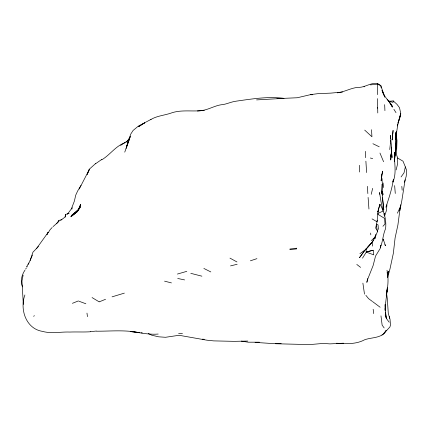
<?xml version="1.0" encoding="UTF-8"?>
<svg xmlns="http://www.w3.org/2000/svg" width="428" height="428" viewBox="0 0 428 428"><rect width="100%" height="100%" fill="white"/><g stroke="black" fill="none" stroke-linecap="round" stroke-linejoin="round"><path stroke-width="0.64" d="M58.834 221.784L58.85 220.479L61.851 219.591M394.402 159.516L394.53 152.63C393.953 162.453 396.997 172.73 392.909 182.109L393.343 179.707C391.978 189.176 388.865 198.191 385.912 207.211M396.109 133.787L397.002 140.603L396.499 154.642L397.682 158.06L397.569 163.94L396.151 169.911M381.979 184.254L381.867 193.483L382.413 184.072L381.808 178.241L381.867 180.242M394.841 154.904L394.905 153.732M391.16 153.978L390.721 160.008L391.149 153.732M391.395 150.212L391.593 147.071L390.309 135.414L390.475 138.752M391.165 153.866L391.005 156.488L391.55 152.951L391.593 147.071L391.406 150.003M394.809 155.936L395.044 152.657M386.227 295.497L387.345 287.867L386.473 294.929L386.452 293.153M394.402 161.185L394.664 157.905M365.544 250.08L373.109 241.071L377.63 231.382L375.672 228.017L376.993 222.052L378.336 210.218L379.946 204.231C384.178 211.593 386.645 220.201 385.569 228.702C382.873 234.753 382.91 241.574 380.262 247.726L380.856 245.169L380.257 248.379L375.559 256.035L373.114 265.574L367.85 278.815L366.833 282.384L367.631 278.58M394.397 160.147L394.605 157.632M394.819 155.118L395.033 152.603M395.263 138.046L395.6 134.397M386.933 204.766L386.388 210.678L384.574 216.119M394.402 160.19L394.653 157.836M389.753 149.57L390.395 143.653M395.365 151.207L395.226 152.47L395.424 151.148M395.713 148.061L395.916 146.173M396.125 144.284L396.376 131.899M389.507 101.27L393.209 100.906L393.043 102.404L389.63 101.35L387.121 99.622M394.434 161.361L395.445 150.196L395.804 132.552L395.707 133.279M384.146 215.161L384.371 213.187L384.071 214.46M375.217 238.551L375.688 234.603M387.597 277.708L390.01 268.821L393.337 253.344L395.092 237.979L397.917 224.903L400.555 204.734M60.674 220.34L65.158 216.991L65.463 214.53L69.117 213.219M399.832 210.656L401.748 201.155L405.123 179.797M394.365 159.772L394.627 157.879M398.778 120.6L397.853 124.168L395.504 139.576L396.242 131.776M395.718 149.174L396.258 143.022L396.002 148.917L394.45 160.115M337.328 92.839C344.31 91.977 350.473 88.216 357.476 87.387C364.613 87.89 370.231 82.54 377.4 83.396L377.56 94.636M386.286 294.962C387.987 286.862 388.833 278.435 386.992 270.271M395.633 149.067L396.109 146.536L396.424 137.137L396.141 134.547M387.094 291.035L385.318 305.624L385.286 310.878M23.128 275.102L21.951 281.057L23.342 304.452M387.5 276.065L388.447 271.299L387.549 275.605M24.899 294.972C19.581 309.31 25.937 328.843 42.538 331.39C51.483 333.936 60.723 331.679 69.834 332.053C76.649 331.791 83.471 332.203 90.276 331.775M397.682 158.06L403.021 161.196L405.348 166.909L404.005 172.875L401.063 176.941M371.226 194.328L372.649 188.357M397.366 125.95L397.853 124.168M398.083 123.023L400.752 113.463L400.148 117.005L398.083 123.023L400.752 113.463L399.495 107.679L396.991 104.346L393.209 100.906M404.514 182.216L406.22 176.224L406.6 170.323L405.348 166.909M378.229 209.977L379.946 204.231M28.296 264.37L30.115 260.508L32.945 252.188L38.413 246.501M126.089 148.452L130.283 136.516L124.746 152.143M79.619 207.286L80.662 204.295L77.516 211.432L70.823 216.809L77.409 211.416L75.788 212.876L80.608 206.671L78.736 209.8M30.115 260.508L32.421 255.061M377.389 108.177L377.673 107.551L377.533 98.627M79.223 188.999L89.398 169.349L87.13 174.485L89.302 169.199L95.524 163.619M397.361 213.198L400.271 207.125M47.037 234.507L48.22 232.27L36.696 248.31M47.123 234.346L48.22 232.27M79.41 207.885L77.516 211.432L71.15 216.263L78.121 210.694M373.179 240.204L371.921 242.516L370.22 244.34M373.805 239.049L376.003 234.999M26.6 266.842L28.746 262.974M81.01 185.41L77.65 190.984L75.735 195.147L74.376 201.112L71.909 207.484L71.941 209.062M48.337 232.559L50.039 229.772L52.168 227.471M362.505 258.17L366.438 251.889L373.184 250.246L373.719 254.853L366.464 252.172M26.975 267.024L27.253 266.574M24.995 270.132C21.705 274.872 20.073 281.437 22.556 286.867M25.653 269.094L26.311 268.062M33.732 316.41L34.294 315.564M53.051 226.615L56.705 223.443L58.85 220.479M364.319 251.043L359.493 257.683L364.426 250.829M386.211 330.432C382.183 338.511 371.841 337.093 364.581 339.8C355.898 344.465 346.043 343.834 336.552 343.229M72.252 207.741L67.314 214.321M381.894 335.113L383.418 333.942L386.179 330.389M126.635 142.192L129.652 137.688L126.394 147.088L130.738 134.114L133.087 130.454L138.437 126.062L144.755 122.777L138.72 126.565L144.878 122.643L151.068 119.364M367.577 247.32L371.788 242.665M365.608 249.385L369.792 244.795M382.932 226.278L385.013 224.015L384.585 218.387L377.608 214.118M383.418 333.942L389.892 327.019L390.47 325.152L390.042 319.304L388.298 313.553L387.276 298.375L386.538 293.207M65.158 216.991L65.463 214.53L65.677 215.739M376.758 221.458L377.689 220.527M371.338 240.606L374.666 237.46M101.805 159.414L95.455 163.806M56.705 223.443L58.192 222.25M127.929 140.603L120.594 145.408M359.905 253.718L365.261 249.77M101.746 159.837C110.076 154.883 115.646 145.959 125.142 142.631M377.64 213.551L383.226 211.009L381.027 201.786L379.556 192.514L379.609 194.259M150.8 119.54C156.867 115.886 163.94 115.453 170.547 113.249C181.386 109.194 192.98 112.013 204.151 110.36L197.362 110.986M99.248 301.852L105.545 299.29M72.412 303.324L78.383 300.911M250.38 260.818L256.934 258.651M363.923 86.857L364.415 86.702M124.366 293.127L112.056 296.855M177.395 274.064L186.806 271.341M373.184 250.246L366.25 252.044L365.951 248.871M230.526 265.906L237.149 264.269M200.352 110.708C208.399 110.167 215.209 104.983 223.277 104.544C227.691 103.694 231.864 101.634 236.411 101.131C252.183 98.922 268.062 96.268 284.021 98.344L256.57 99.901M96.444 331.031L90.281 331.689M342.534 92.041L330.801 93.117L317.469 93.716L310.728 94.593L297.267 97.75L276.991 98.649M370.498 84.894L377.266 84.204L380.808 85.579L384.772 97.017M289.879 249.256L296.706 248.882L296.652 248.09L296.438 248.695L289.868 249.085M312.633 94.593L310.776 94.727L312.643 94.743M241.376 341.116L248.24 342.197L259.395 342.186M343.572 343.192L329.94 343.882L323.284 343.411L309.701 344.604L275.579 343.743M247.833 341.062L234.207 341.351L213.738 340.886L206.89 340.19L179.054 335.279L165.502 337.291L158.665 336.809L151.78 335.226L148.243 333.503M178.62 333.642L182.451 333.535M158.183 334.049C148.939 334.889 139.94 332.524 130.813 331.614L139.742 332.62M281.201 343.636L273.867 343.647L255.067 342.384M96.707 331.213C110.478 331.229 124.179 329.833 137.837 332.385M202.316 339.174L204.29 339.286M141.015 332.775L142.289 332.936M201.898 276.183L190.786 273.332M177.722 278.468L184.602 279.917M370.348 158.018L372.67 158.563M164.561 281.159L171.451 282.908M78.934 301.205L85.857 303.757M372.911 143.722L379.224 146.793M376.469 224.106L378.052 224.887L378.422 229.478M203.856 268.442L210.817 271.935M229.975 258.127L236.952 261.936M372.071 218.89L377.015 221.774M92.057 297.562L99.05 301.788M377.4 83.396L380.808 85.579L381.198 87.884M372.922 301.842L380.139 307.25M372.43 301.483L368.567 298.642L365.881 295.325M356.791 264.434L360.59 267.388M364.715 130.117L371.937 136.767L371.525 129.711M389.191 322.22L386.35 318.432L385.179 315.008M391.513 105.513L392.727 106.872C389.801 101.276 384.269 97.418 382.343 91.325M384.178 327.955L382.134 325.13L380.974 315.859M393.894 109.301L396.007 112.66M384.927 244.65L385.441 245.752L383.183 239.022L383.37 240.172M381.91 90.254L384.756 96.937M379.957 153.042L383.584 161.741M382.215 195.104L381.931 191.107L383.328 194.51M376.255 225.604L377.63 231.382M362.89 283.138L364.495 294.138M385.366 312.622L386.35 318.432L385.211 309.134L385.141 304.57M372.151 242.713L372.654 246.127M86.97 313.109L87.478 316.661M373.157 309.262L373.698 313.58M381.931 191.107L383.777 209.731L382.407 197.768M391.417 151.715L392.075 157.541L391.422 150.891M401.812 186.378L402.176 190.209M384.991 308.732L385.179 310.68M383.097 182.981L383.509 187.528M387.137 272.01L387.286 273.754M389.266 316.506L389.421 318.346M394.637 185.613L395.285 193.461M370.664 233.057L370.798 234.833M368.947 209.025L368.107 197.41M365.887 161.179L366.619 172.554M367.401 186.335L367.845 193.579M359.306 165.304L359.67 172.013M390.539 140.084L390.711 143.423M365.362 151.346L365.673 157.675M384.665 104.662L384.927 110.638M385.157 304.602L385.312 310.621M377.785 112.965L377.673 107.551M393.07 130.481L392.16 139.919L393.07 130.481M381.824 174.736L381.118 180.659L382.584 171.184L381.824 174.736M378.336 210.218L377.71 212.01L378.336 210.218M77.923 210.036L71.487 215.557L77.923 210.036M389.737 102.586L388.126 100.323L392.497 107.075L389.737 102.586"/></g></svg>
